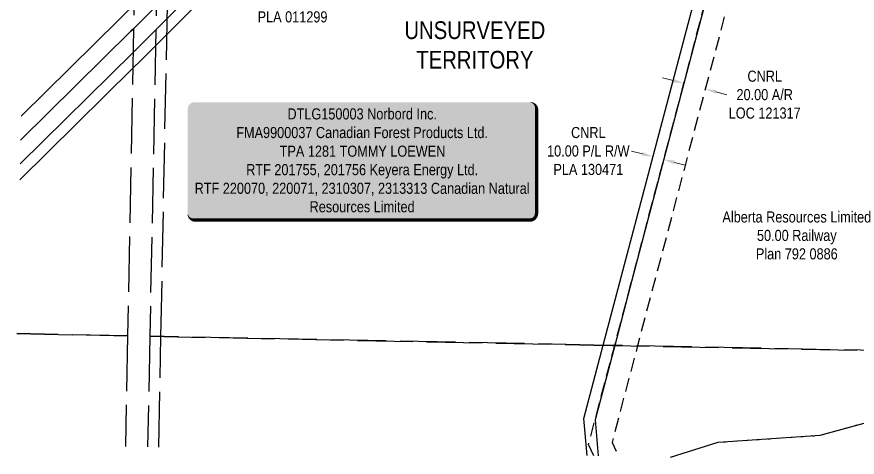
# Model space of a CAD drawing. Extents: x 405326 to 424052, y 6044755 to 6062236.
# Drawn here: x 411012 to 411770, y 6057897 to 6058295 of the extents above; entities that cross this region are included whole.
import ezdxf

# ---------------------------------------------------------------- set-up
doc = ezdxf.new("R2010")
doc.units = 0
doc.header["$LTSCALE"] = 5
for name, pattern in [('foc-ACCESSROAD', [3.75, 2.5, -1.25]), ('foc-UNSURVEYED', [12.5, 10, -2.5]), ('foc-WHEELTRACKS', [2, 0.4, -1.6])]:
    doc.linetypes.add(name, pattern=pattern)
for name, color, linetype in [('AS-SURFACE IMPACT', 7, 'Continuous'), ('F-AR', 190, 'foc-ACCESSROAD'), ('F-RW', 190, 'Continuous'), ('L-TITLEDB-T', 4, 'Continuous'), ('L-UNS-T', 3, 'Continuous'), ('L-USEC', 7, 'foc-UNSURVEYED'), ('T-WATER-P3', 160, 'foc-WHEELTRACKS')]:
    doc.layers.add(name, color=color, linetype=linetype)
doc.layers.add('F-AR-T', color=190, linetype='Continuous', lineweight=9)
doc.layers.add('F-RW-T', color=190, linetype='Continuous', lineweight=9)
doc.styles.add('80', font='ARIALN.TTF', dxfattribs={"height": 10})
doc.styles.add('80CG', font='ARIALN.TTF', dxfattribs={"height": 10})
doc.styles.add('80L', font='ARIALN.TTF', dxfattribs={"height": 10})
doc.styles.add('foc-LtypeFont', font='ARIALN.TTF', dxfattribs={"height": 7.35})
doc.linetypes.add('foc-TOPO-flowdirection-NOLINE', pattern='A,0,[">",foc-LtypeFont,S=0.3,R=0,X=0,Y=-0.945],-20,[">",foc-LtypeFont,S=0.3,R=0,X=0,Y=-0.945],0', length=20)
doc.dimstyles.new('Compass 5 000', dxfattribs={"dimscale": 5, "dimtxt": 9, "dimasz": 2, "dimexe": 0.2, "dimexo": 0.0625, "dimgap": 0.5, "dimtad": 0, "dimtih": 1, "dimtoh": 1, "dimzin": 0, "dimdsep": 46, "dimtxsty": '80CG', "dimcen": 0.1, "dimse1": 1, "dimse2": 1, "dimclrd": 256, "dimclrt": 256, "dimaunit": 1, "dimadec": 4, "dimazin": 0, "dimtfac": 0.06, "dimtofl": 0, "dimtmove": 0, "dimatfit": 1, "dimfxl": 0.2, "dimtolj": 1, "dimtzin": 0, "dimlwd": -1, "dimarcsym": 0})

# ---------------------------------------------------------------- blocks, each defined once
blk = doc.blocks.new('*D821')
at = {"layer": 'L-TITLEDB-T', "transparency": 16777216}
for p, q in [((411864.39, 6058108.06), (411874.3, 6058109.39)), ((411795.03, 6058098.75), (411785.12, 6058097.42))]:
    blk.add_line(p, q, dxfattribs=at)
for points in [[(411864.17, 6058109.71), (411864.61, 6058106.41), (411854.48, 6058106.73)], [(411794.81, 6058100.4), (411795.25, 6058097.1), (411804.94, 6058100.08)]]:
    blk.add_solid(points, dxfattribs=at)
at = {"layer": 'L-TITLEDB-T', "transparency": 16777216, "insert": (411715.86, 6058097.42), "char_height": 10, "attachment_point": 5, "style": '80CG'}
blk.add_mtext('\\A1;Alberta Resources Limited\\P50.00 Railway \\PPlan 792 0886', dxfattribs=at)
blk = doc.blocks.new('*D856')
at = {"layer": 'F-RW-T', "transparency": 16777216}
for p, q in [((411576.42, 6058171.14), (411566.75, 6058173.69)), ((411605.44, 6058163.48), (411615.11, 6058160.93))]:
    blk.add_line(p, q, dxfattribs=at)
for points in [[(411576.84, 6058172.75), (411575.99, 6058169.53), (411586.09, 6058168.59)], [(411605.86, 6058165.09), (411605.01, 6058161.87), (411595.77, 6058166.03)]]:
    blk.add_solid(points, dxfattribs=at)
at = {"layer": 'F-RW-T', "transparency": 16777216, "insert": (411527.66, 6058173.69), "char_height": 10, "attachment_point": 5, "style": '80CG'}
blk.add_mtext('\\A1;CNRL\\P10.00 P/L R/W\\PPLA 130471', dxfattribs=at)
blk = doc.blocks.new('*D860')
at = {"layer": 'F-AR-T', "transparency": 16777216}
for p, q in [((411604.24, 6058237.35), (411594.57, 6058239.9)), ((411642.91, 6058227.15), (411652.57, 6058224.6))]:
    blk.add_line(p, q, dxfattribs=at)
for points in [[(411604.66, 6058238.96), (411603.81, 6058235.73), (411613.91, 6058234.79)], [(411643.33, 6058228.76), (411642.48, 6058225.53), (411633.24, 6058229.7)]]:
    blk.add_solid(points, dxfattribs=at)
at = {"layer": 'F-AR-T', "transparency": 16777216, "insert": (411686.88, 6058224.6), "char_height": 10, "attachment_point": 5, "style": '80CG'}
blk.add_mtext('\\A1;CNRL\\P20.00 A/R\\PLOC 121317', dxfattribs=at)
blk = doc.blocks.new('*D864')
at = {"layer": 'F-RW-T', "transparency": 16777216}
for p, q in [((411174.71, 6058356.46), (411167.62, 6058363.51)), ((411199.54, 6058331.8), (411211.55, 6058319.87)), ((411211.55, 6058319.87), (411221.55, 6058319.87))]:
    blk.add_line(p, q, dxfattribs=at)
for points in [[(411175.89, 6058357.65), (411173.54, 6058355.28), (411181.81, 6058349.42)], [(411200.71, 6058332.98), (411198.36, 6058330.62), (411192.44, 6058338.85)]]:
    blk.add_solid(points, dxfattribs=at)
at = {"layer": 'F-RW-T', "transparency": 16777216, "insert": (411260.64, 6058319.87), "char_height": 10, "attachment_point": 5, "style": '80CG'}
blk.add_mtext('\\A1;Sinopec\\P15.00 P/L R/W\\PPlan 022 5351\\PPLA 011299', dxfattribs=at)
blk = doc.blocks.new('*U1003')
h = blk.add_hatch(color=255)
edge = h.paths.add_edge_path()
edge.add_line((-151.5, -54), (151.5, -54))
edge.add_arc((151.5, -48), 6, 270, 360)
edge.add_line((157.5, -48), (157.5, 46.5))
edge.add_arc((151.5, 46.5), 6, 0, 90)
edge.add_line((151.5, 52.5), (-151.5, 52.5))
edge.add_arc((-151.5, 46.5), 6, 90, 180)
edge.add_line((-157.5, 46.5), (-157.5, -48))
edge.add_arc((-151.5, -48), 6, 180, 270)
at = {"color": 44, "flags": 128}
blk.add_lwpolyline([(-151.5, -54, 3, 3, 0), (151.5, -54, 3, 3, 0.414214), (157.5, -48, 3, 3, 0), (157.5, 46.5, 3, 0, 0.414214), (151.5, 52.5, 0, 0, 0), (-151.5, 52.5, 0, 0, 0.414214), (-157.5, 46.5, 0, 0, 0), (-157.5, -48, 0, 3, 0.414214)], format="xyseb", close=True, dxfattribs=at)
at = {"color": 44, "style": '80'}
blk.add_attdef('ENTER_TEXT_001', (-35.99, -5), '', height=10, dxfattribs=at)

msp = doc.modelspace()

# ---------------------------------------------------------------- linework, layer by layer
at = {"layer": 'F-AR', "flags": 128}
msp.add_lwpolyline([(411532.535, 6057898.474), (411527.893, 6057908.679), (411533.765, 6057930.951), (411551.46, 6057998.056), (411565.18, 6058050.081), (411606.946, 6058208.4), (411665.029, 6058428.608), (411668.975, 6058443.569), (411670.947, 6058451.045), (411671.605, 6058453.54), (411672.99, 6058456.03), (411679.073, 6058466.971), (411698.254, 6058456.192), (411701.67, 6058454.268), (411694.633, 6058451.155), (411691.257, 6058449.662), (411626.273, 6058203.301), (411584.506, 6058044.985), (411572.027, 6057997.649), (411549.041, 6057910.471), (411554.697, 6057898.035)], dxfattribs=at)
at = {"layer": 'F-RW'}
for points in [[(411014.74, 6058162.116), (411116.69, 6058262.732), (411125.399, 6058271.358), (411147.464, 6058293.57), (411465.094, 6058613.308)], [(411465.095, 6058613.305), (411147.464, 6058293.57), (411125.399, 6058271.358), (411116.69, 6058262.732), (411014.74, 6058162.116)], [(411472.28, 6058606.361), (411147.18, 6058279.096), (411132.458, 6058264.276), (411123.686, 6058255.617), (411116.41, 6058248.435), (411014.46, 6058147.808)], [(411526.5, 6057898.593), (411523.648, 6057931.954), (411541.144, 6057998.26), (411656.01, 6058433.607)], [(411665.03, 6058428.608), (411606.948, 6058208.399), (411565.184, 6058050.078), (411551.46, 6057998.056), (411533.765, 6057930.951), (411536.55, 6057898.394)], [(411015.162, 6058183.609), (411114.785, 6058281.946), (411117.112, 6058284.225), (411147.89, 6058315.262)], [(411147.89, 6058315.262), (411117.112, 6058284.225), (411114.785, 6058281.946), (411015.162, 6058183.609)], [(411015.584, 6058205.103), (411104.212, 6058292.585), (411106.437, 6058294.812), (411117.539, 6058305.99)]]:
    msp.add_lwpolyline(points, dxfattribs=at)
at = {"layer": 'L-USEC'}
for p, q in [((411119.559, 6058408.854), (411111.666, 6058006.775)), ((411139.663, 6058408.459), (411131.769, 6058006.38)), ((411141.822, 6058006.179), (411149.717, 6058408.257)), ((411111.666, 6058006.775), (411011.729, 6058008.752)), ((411011.729, 6058008.752), (411111.666, 6058006.775)), ((411111.666, 6058006.775), (411109.704, 6057906.84)), ((411131.769, 6058006.38), (411129.807, 6057906.442)), ((411131.769, 6058006.38), (411532.632, 6057998.447)), ((411532.632, 6057998.447), (411131.769, 6058006.38)), ((411139.86, 6057906.243), (411141.822, 6058006.179)), ((411532.632, 6057998.447), (411933.495, 6057990.515)), ((411933.495, 6057990.515), (411532.632, 6057998.447))]:
    msp.add_line(p, q, dxfattribs=at)
at = {"layer": 'T-WATER-P3', "flags": 128}
msp.add_lwpolyline([(411601.944, 6057897.1), (411644.9, 6057910.603), (411736.863, 6057916.87), (411776.576, 6057927.98), (411848.173, 6057972.371), (411876.025, 6057979.39), (411942.723, 6058011.701), (412001.437, 6058051.978), (412013.84, 6058075.614), (412029.697, 6058096.591), (412066.606, 6058095.521), (412091.532, 6058071.518), (412121.796, 6058058.899), (412131.798, 6058056.788)], dxfattribs=at)
at = {"layer": 'T-WATER-P3', "linetype": 'foc-TOPO-flowdirection-NOLINE', "flags": 128}
msp.add_lwpolyline([(411601.944, 6057897.1), (411644.9, 6057910.603), (411736.863, 6057916.87), (411776.576, 6057927.98), (411848.173, 6057972.371), (411876.025, 6057979.39), (411942.723, 6058011.701), (412001.437, 6058051.978), (412013.84, 6058075.614), (412029.697, 6058096.591), (412066.606, 6058095.521), (412091.532, 6058071.518), (412121.796, 6058058.899), (412131.798, 6058056.788)], dxfattribs=at)

# ---------------------------------------------------------------- block references
at = {"layer": 'AS-SURFACE IMPACT', "color": 1}
ref = msp.add_blockref('*U1003', (411323.471, 6058165.327), dxfattribs=dict(at, xscale=0.999551, yscale=0.999551, zscale=0.999551))
ref.add_attrib('ENTER_TEXT_001', 'DTLG150003 Norbord Inc.', (411256.062, 6058202.257), dxfattribs={"layer": '0', "color": 44, "height": 9.99551, "style": '80'})
ref.add_attrib('ENTER_TEXT_002', 'FMA9900037 Canadian Forest Products Ltd.', (411209.855, 6058185.42), dxfattribs={"layer": '0', "color": 44, "height": 9.99551, "style": '80'})
ref.add_attrib('ENTER_TEXT_003', 'TPA 1281 TOMMY LOEWEN', (411249.036, 6058168.584), dxfattribs={"layer": '0', "color": 44, "height": 9.99551, "style": '80'})
ref.add_attrib('ENTER_TEXT_004', 'RTF 201755, 201756 Keyera Energy Ltd.', (411218.801, 6058151.884), dxfattribs={"layer": '0', "color": 44, "height": 9.99551, "style": '80'})
ref.add_attrib('ENTER_TEXT_005', 'RTF 220070, 220071, 2310307, 2313313 Canadian Natural', (411172.243, 6058135.047), dxfattribs={"layer": '0', "color": 44, "height": 9.99551, "style": '80'})
ref.add_attrib('ENTER_TEXT_006', 'Resources Limited', (411276.036, 6058118.388), dxfattribs={"layer": '0', "color": 44, "height": 9.99551, "style": '80'})

# ---------------------------------------------------------------- texts
at = {"layer": 'L-UNS-T', "color": 3, "insert": (411425.227, 6058269.445), "char_height": 15.99282, "attachment_point": 5, "style": '80L'}
msp.add_mtext_dynamic_manual_height_columns('UNSURVEYED TERRITORY', width=126.35699, gutter_width=47.479, heights=[0], dxfattribs=at)

# ---------------------------------------------------------------- dimensions: what is measured, and where the dimension line sits
at = {"layer": 'F-AR-T'}
dim = msp.add_aligned_dim(p1=(411614.345, 6058236.45), p2=(411633.672, 6058231.352), distance=-1.712, text='CNRL\\P20.00 A/R\\PLOC 121317', dimstyle='Compass 5 000', dxfattribs=at)
dim.commit()
dim.dimension.update_dxf_attribs({"geometry": '*D860', "text_midpoint": (411686.875, 6058224.596)})
at = {"layer": 'F-RW-T'}
dim = msp.add_linear_dim(base=(411192.443, 6058338.848), p1=(411277.852, 6058446.102), p2=(411288.49, 6058435.535), angle=315.190131, text='Sinopec\\P15.00 P/L R/W\\PPlan 022 5351\\PPLA 011299', dimstyle='Compass 5 000', dxfattribs=at)
dim.commit()
dim.dimension.update_dxf_attribs({"geometry": '*D864', "text_midpoint": (411260.637, 6058319.867), "dimtype": 161})
dim = msp.add_aligned_dim(p1=(411598.217, 6058175.311), p2=(411588.533, 6058177.866), distance=9.595, text='CNRL\\P10.00 P/L R/W\\PPLA 130471', dimstyle='Compass 5 000', dxfattribs=at)
dim.commit()
dim.dimension.update_dxf_attribs({"geometry": '*D856', "text_midpoint": (411527.661, 6058173.691)})
at = {"layer": 'L-TITLEDB-T', "color": 3}
dim = msp.add_aligned_dim(p1=(411853.854, 6058111.409), p2=(411804.313, 6058104.759), distance=4.719, text='Alberta Resources Limited\\P50.00 Railway \\PPlan 792 0886', dimstyle='Compass 5 000', dxfattribs=at)
dim.commit()
dim.dimension.update_dxf_attribs({"geometry": '*D821', "text_midpoint": (411715.863, 6058097.42)})

doc.saveas('drawing.dxf')
